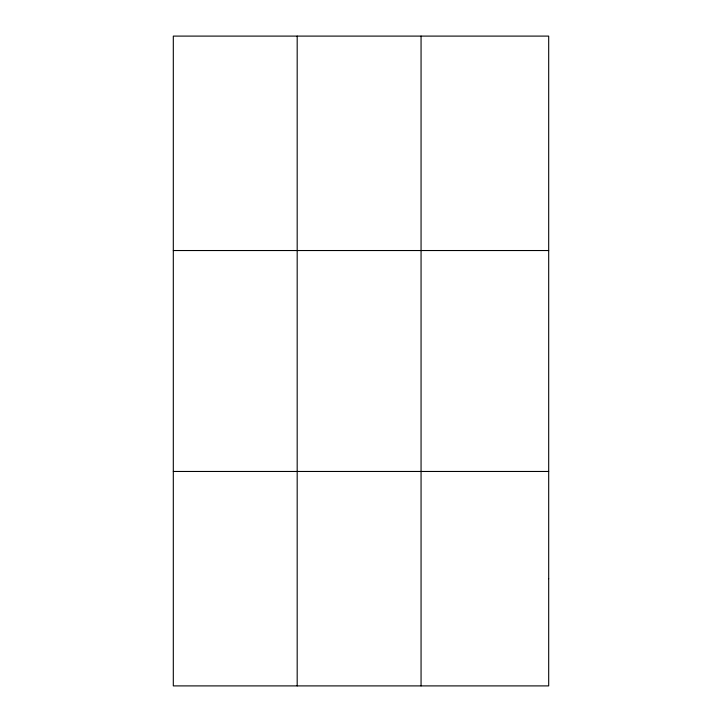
<?xml version="1.0" encoding="UTF-8"?>
<svg xmlns="http://www.w3.org/2000/svg" width="722" height="722" viewBox="0 0 722 722"><rect width="100%" height="100%" fill="white"/><g stroke="black" fill="none" stroke-linecap="round" stroke-linejoin="round"><path stroke-width="1.08" d="M297.184 685.9L297.184 36.1M421.061 685.9L421.061 36.1M173.307 250.534L548.693 250.534M173.307 471.466L548.693 471.466M548.693 578.683L548.693 685.9L173.307 685.9L173.307 36.1L548.693 36.1L548.693 578.683"/></g></svg>
